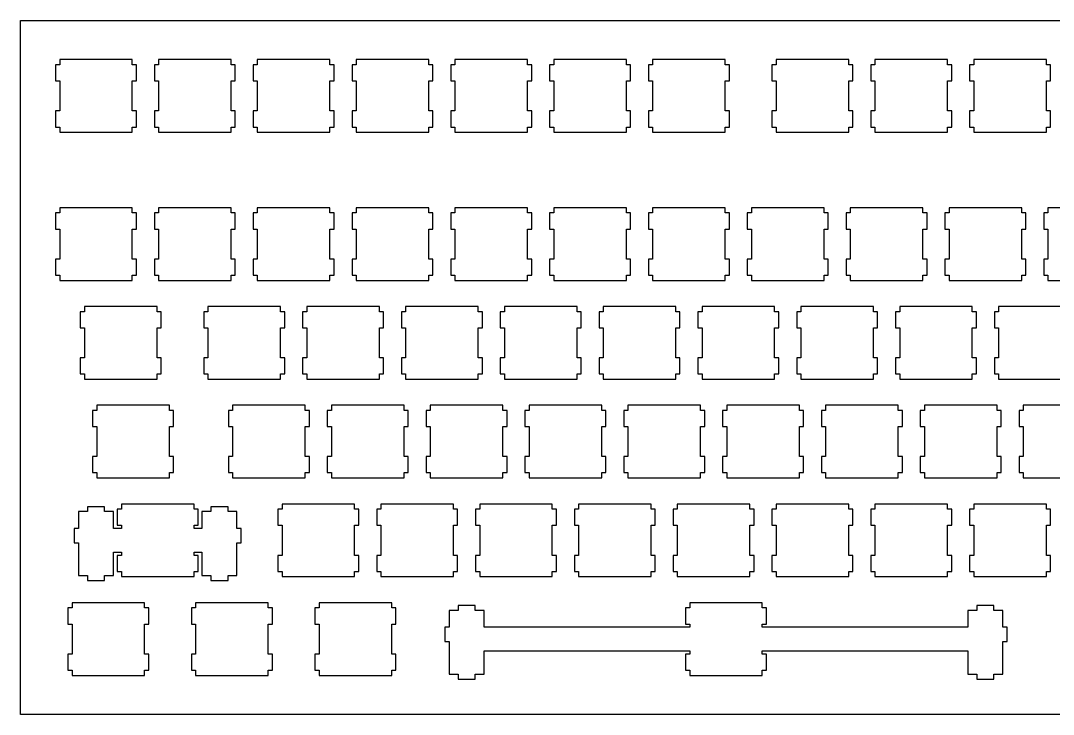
# Model space of a CAD drawing. Extents: x 0 to 367, y 0 to 134.
# Drawn here: x 0.1 to 199.2, y 0.1 to 134 of the extents above; entities that cross this region are included whole.
import ezdxf

# ---------------------------------------------------------------- set-up
doc = ezdxf.new("R2010")
doc.units = 0
doc.header["$MEASUREMENT"] = 0

msp = doc.modelspace()

# ---------------------------------------------------------------- linework, layer by layer
at = {"color": 0}
for p, q in [((0.09508, 133.96), (367.284, 133.96)), ((0.09508, 0.13505), (0.09508, 133.96)), ((7.61919, 125.437), (6.81852, 125.437)), ((6.81852, 125.437), (6.81852, 122.337)), ((7.61919, 126.436), (7.61919, 125.437)), ((21.6201, 126.436), (7.61919, 126.436)), ((21.6201, 125.437), (21.6201, 126.436)), ((22.4193, 125.437), (21.6201, 125.437)), ((22.4193, 122.337), (22.4193, 125.437)), ((26.6692, 125.437), (25.8699, 125.437)), ((25.8699, 125.437), (25.8699, 122.337)), ((26.6692, 126.436), (26.6692, 125.437)), ((40.67, 126.436), (26.6692, 126.436)), ((40.67, 125.437), (40.67, 126.436)), ((41.4694, 125.437), (40.67, 125.437)), ((41.4694, 122.337), (41.4694, 125.437)), ((45.7193, 125.437), (44.9199, 125.437)), ((44.9199, 125.437), (44.9199, 122.337)), ((45.7193, 126.436), (45.7193, 125.437)), ((59.72, 126.436), (45.7193, 126.436)), ((59.72, 125.437), (59.72, 126.436)), ((60.5194, 125.437), (59.72, 125.437)), ((60.5194, 122.337), (60.5194, 125.437)), ((64.7693, 125.437), (63.9699, 125.437)), ((63.9699, 125.437), (63.9699, 122.337)), ((64.7693, 126.436), (64.7693, 125.437)), ((78.77, 126.436), (64.7693, 126.436)), ((78.77, 125.437), (78.77, 126.436)), ((79.5694, 125.437), (78.77, 125.437)), ((79.5694, 122.337), (79.5694, 125.437)), ((83.8193, 125.437), (83.0199, 125.437)), ((83.0199, 125.437), (83.0199, 122.337)), ((83.8193, 126.436), (83.8193, 125.437)), ((97.82, 126.436), (83.8193, 126.436)), ((97.82, 125.437), (97.82, 126.436)), ((98.618, 125.437), (97.82, 125.437)), ((98.618, 122.337), (98.618, 125.437)), ((102.869, 125.437), (102.07, 125.437)), ((102.07, 125.437), (102.07, 122.337)), ((102.869, 126.436), (102.869, 125.437)), ((116.869, 126.436), (102.869, 126.436)), ((116.869, 125.437), (116.869, 126.436)), ((117.668, 125.437), (116.869, 125.437)), ((117.668, 122.337), (117.668, 125.437)), ((121.919, 125.437), (121.118, 125.437)), ((121.118, 125.437), (121.118, 122.337)), ((121.919, 126.436), (121.919, 125.437)), ((135.92, 126.436), (121.919, 126.436)), ((135.92, 125.437), (135.92, 126.436)), ((136.719, 125.437), (135.92, 125.437)), ((136.719, 122.337), (136.719, 125.437)), ((145.732, 125.437), (144.931, 125.437)), ((144.931, 125.437), (144.931, 122.337)), ((145.732, 126.436), (145.732, 125.437)), ((159.731, 126.436), (145.732, 126.436)), ((159.731, 125.437), (159.731, 126.436)), ((160.532, 125.437), (159.731, 125.437)), ((160.532, 122.337), (160.532, 125.437)), ((164.782, 125.437), (163.981, 125.437)), ((163.981, 125.437), (163.981, 122.337)), ((164.782, 126.436), (164.782, 125.437)), ((178.781, 126.436), (164.782, 126.436)), ((178.781, 125.437), (178.781, 126.436)), ((179.582, 125.437), (178.781, 125.437)), ((179.582, 122.337), (179.582, 125.437)), ((183.832, 125.437), (183.031, 125.437)), ((183.031, 125.437), (183.031, 122.337)), ((183.832, 126.436), (183.832, 125.437)), ((197.831, 126.436), (183.832, 126.436)), ((197.831, 125.437), (197.831, 126.436)), ((198.632, 125.437), (197.831, 125.437)), ((198.632, 122.337), (198.632, 125.437)), ((6.81852, 122.337), (7.61919, 122.337)), ((7.61919, 122.337), (7.61919, 116.537)), ((21.6201, 116.537), (21.6201, 122.337)), ((21.6201, 122.337), (22.4193, 122.337)), ((25.8699, 122.337), (26.6692, 122.337)), ((26.6692, 122.337), (26.6692, 116.537)), ((40.67, 116.537), (40.67, 122.337)), ((40.67, 122.337), (41.4694, 122.337)), ((44.9199, 122.337), (45.7193, 122.337)), ((45.7193, 122.337), (45.7193, 116.537)), ((59.72, 116.537), (59.72, 122.337)), ((59.72, 122.337), (60.5194, 122.337)), ((63.9699, 122.337), (64.7693, 122.337)), ((64.7693, 122.337), (64.7693, 116.537)), ((78.77, 116.537), (78.77, 122.337)), ((78.77, 122.337), (79.5694, 122.337)), ((83.0199, 122.337), (83.8193, 122.337)), ((83.8193, 122.337), (83.8193, 116.537)), ((97.82, 116.537), (97.82, 122.337)), ((97.82, 122.337), (98.618, 122.337)), ((102.07, 122.337), (102.869, 122.337)), ((102.869, 122.337), (102.869, 116.537)), ((116.869, 116.537), (116.869, 122.337)), ((116.869, 122.337), (117.668, 122.337)), ((121.118, 122.337), (121.919, 122.337)), ((121.919, 122.337), (121.919, 116.537)), ((135.92, 116.537), (135.92, 122.337)), ((135.92, 122.337), (136.719, 122.337)), ((144.931, 122.337), (145.732, 122.337)), ((145.732, 122.337), (145.732, 116.537)), ((159.731, 116.537), (159.731, 122.337)), ((159.731, 122.337), (160.532, 122.337)), ((163.981, 122.337), (164.782, 122.337)), ((164.782, 122.337), (164.782, 116.537)), ((178.781, 116.537), (178.781, 122.337)), ((178.781, 122.337), (179.582, 122.337)), ((183.031, 122.337), (183.832, 122.337)), ((183.832, 122.337), (183.832, 116.537)), ((197.831, 116.537), (197.831, 122.337)), ((197.831, 122.337), (198.632, 122.337)), ((7.61919, 116.537), (6.81852, 116.537)), ((6.81852, 116.537), (6.81852, 113.436)), ((22.4193, 116.537), (21.6201, 116.537)), ((22.4193, 113.436), (22.4193, 116.537)), ((26.6692, 116.537), (25.8699, 116.537)), ((25.8699, 116.537), (25.8699, 113.436)), ((41.4694, 116.537), (40.67, 116.537)), ((41.4694, 113.436), (41.4694, 116.537)), ((45.7193, 116.537), (44.9199, 116.537)), ((44.9199, 116.537), (44.9199, 113.436)), ((60.5194, 116.537), (59.72, 116.537)), ((60.5194, 113.436), (60.5194, 116.537)), ((64.7693, 116.537), (63.9699, 116.537)), ((63.9699, 116.537), (63.9699, 113.436)), ((79.5694, 116.537), (78.77, 116.537)), ((79.5694, 113.436), (79.5694, 116.537)), ((83.8193, 116.537), (83.0199, 116.537)), ((83.0199, 116.537), (83.0199, 113.436)), ((98.618, 116.537), (97.82, 116.537)), ((98.618, 113.436), (98.618, 116.537)), ((102.869, 116.537), (102.07, 116.537)), ((102.07, 116.537), (102.07, 113.436)), ((117.668, 116.537), (116.869, 116.537)), ((117.668, 113.436), (117.668, 116.537)), ((121.919, 116.537), (121.118, 116.537)), ((121.118, 116.537), (121.118, 113.436)), ((136.719, 116.537), (135.92, 116.537)), ((136.719, 113.436), (136.719, 116.537)), ((145.732, 116.537), (144.931, 116.537)), ((144.931, 116.537), (144.931, 113.436)), ((160.532, 116.537), (159.731, 116.537)), ((160.532, 113.436), (160.532, 116.537)), ((164.782, 116.537), (163.981, 116.537)), ((163.981, 116.537), (163.981, 113.436)), ((179.582, 116.537), (178.781, 116.537)), ((179.582, 113.436), (179.582, 116.537)), ((183.832, 116.537), (183.031, 116.537)), ((183.031, 116.537), (183.031, 113.436)), ((198.632, 116.537), (197.831, 116.537)), ((198.632, 113.436), (198.632, 116.537)), ((6.81852, 113.436), (7.61919, 113.436)), ((7.61919, 113.436), (7.61919, 112.436)), ((7.61919, 112.436), (21.6201, 112.436)), ((21.6201, 112.436), (21.6201, 113.436)), ((21.6201, 113.436), (22.4193, 113.436)), ((25.8699, 113.436), (26.6692, 113.436)), ((26.6692, 113.436), (26.6692, 112.436)), ((26.6692, 112.436), (40.67, 112.436)), ((40.67, 112.436), (40.67, 113.436)), ((40.67, 113.436), (41.4694, 113.436)), ((44.9199, 113.436), (45.7193, 113.436)), ((45.7193, 113.436), (45.7193, 112.436)), ((45.7193, 112.436), (59.72, 112.436)), ((59.72, 112.436), (59.72, 113.436)), ((59.72, 113.436), (60.5194, 113.436)), ((63.9699, 113.436), (64.7693, 113.436)), ((64.7693, 113.436), (64.7693, 112.436)), ((64.7693, 112.436), (78.77, 112.436)), ((78.77, 112.436), (78.77, 113.436)), ((78.77, 113.436), (79.5694, 113.436)), ((83.0199, 113.436), (83.8193, 113.436)), ((83.8193, 113.436), (83.8193, 112.436)), ((83.8193, 112.436), (97.82, 112.436)), ((97.82, 112.436), (97.82, 113.436)), ((97.82, 113.436), (98.618, 113.436)), ((102.07, 113.436), (102.869, 113.436)), ((102.869, 113.436), (102.869, 112.436)), ((102.869, 112.436), (116.869, 112.436)), ((116.869, 112.436), (116.869, 113.436)), ((116.869, 113.436), (117.668, 113.436)), ((121.118, 113.436), (121.919, 113.436)), ((121.919, 113.436), (121.919, 112.436)), ((121.919, 112.436), (135.92, 112.436)), ((135.92, 112.436), (135.92, 113.436)), ((135.92, 113.436), (136.719, 113.436)), ((144.931, 113.436), (145.732, 113.436)), ((145.732, 113.436), (145.732, 112.436)), ((145.732, 112.436), (159.731, 112.436)), ((159.731, 112.436), (159.731, 113.436)), ((159.731, 113.436), (160.532, 113.436)), ((163.981, 113.436), (164.782, 113.436)), ((164.782, 113.436), (164.782, 112.436)), ((164.782, 112.436), (178.781, 112.436)), ((178.781, 112.436), (178.781, 113.436)), ((178.781, 113.436), (179.582, 113.436)), ((183.031, 113.436), (183.832, 113.436)), ((183.832, 113.436), (183.832, 112.436)), ((183.832, 112.436), (197.831, 112.436)), ((197.831, 112.436), (197.831, 113.436)), ((197.831, 113.436), (198.632, 113.436)), ((7.61919, 97.8613), (7.61919, 96.8622)), ((21.6201, 97.8613), (7.61919, 97.8613)), ((21.6201, 96.8622), (21.6201, 97.8613)), ((26.6692, 97.8613), (26.6692, 96.8622)), ((40.67, 97.8613), (26.6692, 97.8613)), ((40.67, 96.8622), (40.67, 97.8613)), ((45.7193, 97.8613), (45.7193, 96.8622)), ((59.72, 97.8613), (45.7193, 97.8613)), ((59.72, 96.8622), (59.72, 97.8613)), ((64.7693, 97.8613), (64.7693, 96.8622)), ((78.77, 97.8613), (64.7693, 97.8613)), ((78.77, 96.8622), (78.77, 97.8613)), ((83.8193, 97.8613), (83.8193, 96.8622)), ((97.82, 97.8613), (83.8193, 97.8613)), ((97.82, 96.8622), (97.82, 97.8613)), ((102.869, 97.8613), (102.869, 96.8622)), ((116.869, 97.8613), (102.869, 97.8613)), ((116.869, 96.8622), (116.869, 97.8613)), ((121.919, 97.8613), (121.919, 96.8622)), ((135.92, 97.8613), (121.919, 97.8613)), ((135.92, 96.8622), (135.92, 97.8613)), ((140.969, 97.8613), (140.969, 96.8622)), ((154.97, 97.8613), (140.969, 97.8613)), ((154.97, 96.8622), (154.97, 97.8613)), ((160.019, 97.8613), (160.019, 96.8622)), ((174.02, 97.8613), (160.019, 97.8613)), ((174.02, 96.8622), (174.02, 97.8613)), ((179.069, 97.8613), (179.069, 96.8622)), ((193.07, 97.8613), (179.069, 97.8613)), ((193.07, 96.8622), (193.07, 97.8613)), ((198.119, 97.8613), (198.119, 96.8622)), ((212.12, 97.8613), (198.119, 97.8613)), ((7.61919, 96.8622), (6.81852, 96.8622)), ((6.81852, 96.8622), (6.81852, 93.7616)), ((22.4193, 96.8622), (21.6201, 96.8622)), ((22.4193, 93.7616), (22.4193, 96.8622)), ((26.6692, 96.8622), (25.8699, 96.8622)), ((25.8699, 96.8622), (25.8699, 93.7616)), ((41.4694, 96.8622), (40.67, 96.8622)), ((41.4694, 93.7616), (41.4694, 96.8622)), ((45.7193, 96.8622), (44.9199, 96.8622)), ((44.9199, 96.8622), (44.9199, 93.7616)), ((60.5194, 96.8622), (59.72, 96.8622)), ((60.5194, 93.7616), (60.5194, 96.8622)), ((64.7693, 96.8622), (63.9699, 96.8622)), ((63.9699, 96.8622), (63.9699, 93.7616)), ((79.5694, 96.8622), (78.77, 96.8622)), ((79.5694, 93.7616), (79.5694, 96.8622)), ((83.8193, 96.8622), (83.0199, 96.8622)), ((83.0199, 96.8622), (83.0199, 93.7616)), ((98.618, 96.8622), (97.82, 96.8622)), ((98.618, 93.7616), (98.618, 96.8622)), ((102.869, 96.8622), (102.07, 96.8622)), ((102.07, 96.8622), (102.07, 93.7616)), ((117.668, 96.8622), (116.869, 96.8622)), ((117.668, 93.7616), (117.668, 96.8622)), ((121.919, 96.8622), (121.118, 96.8622)), ((121.118, 96.8622), (121.118, 93.7616)), ((136.719, 96.8622), (135.92, 96.8622)), ((136.719, 93.7616), (136.719, 96.8622)), ((140.969, 96.8622), (140.17, 96.8622)), ((140.17, 96.8622), (140.17, 93.7616)), ((155.769, 96.8622), (154.97, 96.8622)), ((155.769, 93.7616), (155.769, 96.8622)), ((160.019, 96.8622), (159.22, 96.8622)), ((159.22, 96.8622), (159.22, 93.7616)), ((174.819, 96.8622), (174.02, 96.8622)), ((174.819, 93.7616), (174.819, 96.8622)), ((179.069, 96.8622), (178.27, 96.8622)), ((178.27, 96.8622), (178.27, 93.7616)), ((193.869, 96.8622), (193.07, 96.8622)), ((193.869, 93.7616), (193.869, 96.8622)), ((198.119, 96.8622), (197.32, 96.8622)), ((197.32, 96.8622), (197.32, 93.7616)), ((6.81852, 93.7616), (7.61919, 93.7616)), ((7.61919, 93.7616), (7.61919, 87.9616)), ((21.6201, 87.9616), (21.6201, 93.7616)), ((21.6201, 93.7616), (22.4193, 93.7616)), ((25.8699, 93.7616), (26.6692, 93.7616)), ((26.6692, 93.7616), (26.6692, 87.9616)), ((40.67, 87.9616), (40.67, 93.7616)), ((40.67, 93.7616), (41.4694, 93.7616)), ((44.9199, 93.7616), (45.7193, 93.7616)), ((45.7193, 93.7616), (45.7193, 87.9616)), ((59.72, 87.9616), (59.72, 93.7616)), ((59.72, 93.7616), (60.5194, 93.7616)), ((63.9699, 93.7616), (64.7693, 93.7616)), ((64.7693, 93.7616), (64.7693, 87.9616)), ((78.77, 87.9616), (78.77, 93.7616)), ((78.77, 93.7616), (79.5694, 93.7616)), ((83.0199, 93.7616), (83.8193, 93.7616)), ((83.8193, 93.7616), (83.8193, 87.9616)), ((97.82, 87.9616), (97.82, 93.7616)), ((97.82, 93.7616), (98.618, 93.7616)), ((102.07, 93.7616), (102.869, 93.7616)), ((102.869, 93.7616), (102.869, 87.9616)), ((116.869, 87.9616), (116.869, 93.7616)), ((116.869, 93.7616), (117.668, 93.7616)), ((121.118, 93.7616), (121.919, 93.7616)), ((121.919, 93.7616), (121.919, 87.9616)), ((135.92, 87.9616), (135.92, 93.7616)), ((135.92, 93.7616), (136.719, 93.7616)), ((140.17, 93.7616), (140.969, 93.7616)), ((140.969, 93.7616), (140.969, 87.9616)), ((154.97, 87.9616), (154.97, 93.7616)), ((154.97, 93.7616), (155.769, 93.7616)), ((159.22, 93.7616), (160.019, 93.7616)), ((160.019, 93.7616), (160.019, 87.9616)), ((174.02, 87.9616), (174.02, 93.7616)), ((174.02, 93.7616), (174.819, 93.7616)), ((178.27, 93.7616), (179.069, 93.7616)), ((179.069, 93.7616), (179.069, 87.9616)), ((193.07, 87.9616), (193.07, 93.7616)), ((193.07, 93.7616), (193.869, 93.7616)), ((197.32, 93.7616), (198.119, 93.7616)), ((198.119, 93.7616), (198.119, 87.9616)), ((7.61919, 87.9616), (6.81852, 87.9616)), ((6.81852, 87.9616), (6.81852, 84.8625)), ((22.4193, 87.9616), (21.6201, 87.9616)), ((22.4193, 84.8625), (22.4193, 87.9616)), ((26.6692, 87.9616), (25.8699, 87.9616)), ((25.8699, 87.9616), (25.8699, 84.8625)), ((41.4694, 87.9616), (40.67, 87.9616)), ((41.4694, 84.8625), (41.4694, 87.9616)), ((45.7193, 87.9616), (44.9199, 87.9616)), ((44.9199, 87.9616), (44.9199, 84.8625)), ((60.5194, 87.9616), (59.72, 87.9616)), ((60.5194, 84.8625), (60.5194, 87.9616)), ((64.7693, 87.9616), (63.9699, 87.9616)), ((63.9699, 87.9616), (63.9699, 84.8625)), ((79.5694, 87.9616), (78.77, 87.9616)), ((79.5694, 84.8625), (79.5694, 87.9616)), ((83.8193, 87.9616), (83.0199, 87.9616)), ((83.0199, 87.9616), (83.0199, 84.8625)), ((98.618, 87.9616), (97.82, 87.9616)), ((98.618, 84.8625), (98.618, 87.9616)), ((102.869, 87.9616), (102.07, 87.9616)), ((102.07, 87.9616), (102.07, 84.8625)), ((117.668, 87.9616), (116.869, 87.9616)), ((117.668, 84.8625), (117.668, 87.9616)), ((121.919, 87.9616), (121.118, 87.9616)), ((121.118, 87.9616), (121.118, 84.8625)), ((136.719, 87.9616), (135.92, 87.9616)), ((136.719, 84.8625), (136.719, 87.9616)), ((140.969, 87.9616), (140.17, 87.9616)), ((140.17, 87.9616), (140.17, 84.8625)), ((155.769, 87.9616), (154.97, 87.9616)), ((155.769, 84.8625), (155.769, 87.9616)), ((160.019, 87.9616), (159.22, 87.9616)), ((159.22, 87.9616), (159.22, 84.8625)), ((174.819, 87.9616), (174.02, 87.9616)), ((174.819, 84.8625), (174.819, 87.9616)), ((179.069, 87.9616), (178.27, 87.9616)), ((178.27, 87.9616), (178.27, 84.8625)), ((193.869, 87.9616), (193.07, 87.9616)), ((193.869, 84.8625), (193.869, 87.9616)), ((198.119, 87.9616), (197.32, 87.9616)), ((197.32, 87.9616), (197.32, 84.8625)), ((6.81852, 84.8625), (7.61919, 84.8625)), ((7.61919, 84.8625), (7.61919, 83.862)), ((7.61919, 83.862), (21.6201, 83.862)), ((21.6201, 83.862), (21.6201, 84.8625)), ((21.6201, 84.8625), (22.4193, 84.8625)), ((25.8699, 84.8625), (26.6692, 84.8625)), ((26.6692, 84.8625), (26.6692, 83.862)), ((26.6692, 83.862), (40.67, 83.862)), ((40.67, 83.862), (40.67, 84.8625)), ((40.67, 84.8625), (41.4694, 84.8625)), ((44.9199, 84.8625), (45.7193, 84.8625)), ((45.7193, 84.8625), (45.7193, 83.862)), ((45.7193, 83.862), (59.72, 83.862)), ((59.72, 83.862), (59.72, 84.8625)), ((59.72, 84.8625), (60.5194, 84.8625)), ((63.9699, 84.8625), (64.7693, 84.8625)), ((64.7693, 84.8625), (64.7693, 83.862)), ((64.7693, 83.862), (78.77, 83.862)), ((78.77, 83.862), (78.77, 84.8625)), ((78.77, 84.8625), (79.5694, 84.8625)), ((83.0199, 84.8625), (83.8193, 84.8625)), ((83.8193, 84.8625), (83.8193, 83.862)), ((83.8193, 83.862), (97.82, 83.862)), ((97.82, 83.862), (97.82, 84.8625)), ((97.82, 84.8625), (98.618, 84.8625)), ((102.07, 84.8625), (102.869, 84.8625)), ((102.869, 84.8625), (102.869, 83.862)), ((102.869, 83.862), (116.869, 83.862)), ((116.869, 83.862), (116.869, 84.8625)), ((116.869, 84.8625), (117.668, 84.8625)), ((121.118, 84.8625), (121.919, 84.8625)), ((121.919, 84.8625), (121.919, 83.862)), ((121.919, 83.862), (135.92, 83.862)), ((135.92, 83.862), (135.92, 84.8625)), ((135.92, 84.8625), (136.719, 84.8625)), ((140.17, 84.8625), (140.969, 84.8625)), ((140.969, 84.8625), (140.969, 83.862)), ((140.969, 83.862), (154.97, 83.862)), ((154.97, 83.862), (154.97, 84.8625)), ((154.97, 84.8625), (155.769, 84.8625)), ((159.22, 84.8625), (160.019, 84.8625)), ((160.019, 84.8625), (160.019, 83.862)), ((160.019, 83.862), (174.02, 83.862)), ((174.02, 83.862), (174.02, 84.8625)), ((174.02, 84.8625), (174.819, 84.8625)), ((178.27, 84.8625), (179.069, 84.8625)), ((179.069, 84.8625), (179.069, 83.862)), ((179.069, 83.862), (193.07, 83.862)), ((193.07, 83.862), (193.07, 84.8625)), ((193.07, 84.8625), (193.869, 84.8625)), ((197.32, 84.8625), (198.119, 84.8625)), ((198.119, 84.8625), (198.119, 83.862)), ((198.119, 83.862), (212.12, 83.862)), ((12.3817, 77.8122), (11.581, 77.8122)), ((11.581, 77.8122), (11.581, 74.713)), ((12.3817, 78.8113), (12.3817, 77.8122)), ((26.3812, 78.8113), (12.3817, 78.8113)), ((26.3812, 77.8122), (26.3812, 78.8113)), ((27.1818, 77.8122), (26.3812, 77.8122)), ((27.1818, 74.713), (27.1818, 77.8122)), ((36.1943, 77.8122), (35.3949, 77.8122)), ((35.3949, 77.8122), (35.3949, 74.713)), ((36.1943, 78.8113), (36.1943, 77.8122)), ((50.195, 78.8113), (36.1943, 78.8113)), ((50.195, 77.8122), (50.195, 78.8113)), ((50.9944, 77.8122), (50.195, 77.8122)), ((50.9944, 74.713), (50.9944, 77.8122)), ((55.2443, 77.8122), (54.4449, 77.8122)), ((54.4449, 77.8122), (54.4449, 74.713)), ((55.2443, 78.8113), (55.2443, 77.8122)), ((69.245, 78.8113), (55.2443, 78.8113)), ((69.245, 77.8122), (69.245, 78.8113)), ((70.0444, 77.8122), (69.245, 77.8122)), ((70.0444, 74.713), (70.0444, 77.8122)), ((74.2943, 77.8122), (73.4949, 77.8122)), ((73.4949, 77.8122), (73.4949, 74.713)), ((74.2943, 78.8113), (74.2943, 77.8122)), ((88.295, 78.8113), (74.2943, 78.8113)), ((88.295, 77.8122), (88.295, 78.8113)), ((89.0944, 77.8122), (88.295, 77.8122)), ((89.0944, 74.713), (89.0944, 77.8122)), ((93.3443, 77.8122), (92.5449, 77.8122)), ((92.5449, 77.8122), (92.5449, 74.713)), ((93.3443, 78.8113), (93.3443, 77.8122)), ((107.345, 78.8113), (93.3443, 78.8113)), ((107.345, 77.8122), (107.345, 78.8113)), ((108.144, 77.8122), (107.345, 77.8122)), ((108.144, 74.713), (108.144, 77.8122)), ((112.394, 77.8122), (111.595, 77.8122)), ((111.595, 77.8122), (111.595, 74.713)), ((112.394, 78.8113), (112.394, 77.8122)), ((126.395, 78.8113), (112.394, 78.8113)), ((126.395, 77.8122), (126.395, 78.8113)), ((127.194, 77.8122), (126.395, 77.8122)), ((127.194, 74.713), (127.194, 77.8122)), ((131.444, 77.8122), (130.643, 77.8122)), ((130.643, 77.8122), (130.643, 74.713)), ((131.444, 78.8113), (131.444, 77.8122)), ((145.445, 78.8113), (131.444, 78.8113)), ((145.445, 77.8122), (145.445, 78.8113)), ((146.244, 77.8122), (145.445, 77.8122)), ((146.244, 74.713), (146.244, 77.8122)), ((150.494, 77.8122), (149.695, 77.8122)), ((149.695, 77.8122), (149.695, 74.713)), ((150.494, 78.8113), (150.494, 77.8122)), ((164.495, 78.8113), (150.494, 78.8113)), ((164.495, 77.8122), (164.495, 78.8113)), ((165.294, 77.8122), (164.495, 77.8122)), ((165.294, 74.713), (165.294, 77.8122)), ((169.544, 77.8122), (168.745, 77.8122)), ((168.745, 77.8122), (168.745, 74.713)), ((169.544, 78.8113), (169.544, 77.8122)), ((183.545, 78.8113), (169.544, 78.8113)), ((183.545, 77.8122), (183.545, 78.8113)), ((184.344, 77.8122), (183.545, 77.8122)), ((184.344, 74.713), (184.344, 77.8122)), ((188.594, 77.8122), (187.795, 77.8122)), ((187.795, 77.8122), (187.795, 74.713)), ((188.594, 78.8113), (188.594, 77.8122)), ((202.595, 78.8113), (188.594, 78.8113)), ((11.581, 74.713), (12.3817, 74.713)), ((12.3817, 74.713), (12.3817, 68.9116)), ((26.3812, 68.9116), (26.3812, 74.713)), ((26.3812, 74.713), (27.1818, 74.713)), ((35.3949, 74.713), (36.1943, 74.713)), ((36.1943, 74.713), (36.1943, 68.9116)), ((50.195, 68.9116), (50.195, 74.713)), ((50.195, 74.713), (50.9944, 74.713)), ((54.4449, 74.713), (55.2443, 74.713)), ((55.2443, 74.713), (55.2443, 68.9116)), ((69.245, 68.9116), (69.245, 74.713)), ((69.245, 74.713), (70.0444, 74.713)), ((73.4949, 74.713), (74.2943, 74.713)), ((74.2943, 74.713), (74.2943, 68.9116)), ((88.295, 68.9116), (88.295, 74.713)), ((88.295, 74.713), (89.0944, 74.713)), ((92.5449, 74.713), (93.3443, 74.713)), ((93.3443, 74.713), (93.3443, 68.9116)), ((107.345, 68.9116), (107.345, 74.713)), ((107.345, 74.713), (108.144, 74.713)), ((111.595, 74.713), (112.394, 74.713)), ((112.394, 74.713), (112.394, 68.9116)), ((126.395, 68.9116), (126.395, 74.713)), ((126.395, 74.713), (127.194, 74.713)), ((130.643, 74.713), (131.444, 74.713)), ((131.444, 74.713), (131.444, 68.9116)), ((145.445, 68.9116), (145.445, 74.713)), ((145.445, 74.713), (146.244, 74.713)), ((149.695, 74.713), (150.494, 74.713)), ((150.494, 74.713), (150.494, 68.9116)), ((164.495, 68.9116), (164.495, 74.713)), ((164.495, 74.713), (165.294, 74.713)), ((168.745, 74.713), (169.544, 74.713)), ((169.544, 74.713), (169.544, 68.9116)), ((183.545, 68.9116), (183.545, 74.713)), ((183.545, 74.713), (184.344, 74.713)), ((187.795, 74.713), (188.594, 74.713)), ((188.594, 74.713), (188.594, 68.9116)), ((12.3817, 68.9116), (11.581, 68.9116)), ((11.581, 68.9116), (11.581, 65.8125)), ((27.1818, 68.9116), (26.3812, 68.9116)), ((27.1818, 65.8125), (27.1818, 68.9116)), ((36.1943, 68.9116), (35.3949, 68.9116)), ((35.3949, 68.9116), (35.3949, 65.8125)), ((50.9944, 68.9116), (50.195, 68.9116)), ((50.9944, 65.8125), (50.9944, 68.9116)), ((55.2443, 68.9116), (54.4449, 68.9116)), ((54.4449, 68.9116), (54.4449, 65.8125)), ((70.0444, 68.9116), (69.245, 68.9116)), ((70.0444, 65.8125), (70.0444, 68.9116)), ((74.2943, 68.9116), (73.4949, 68.9116)), ((73.4949, 68.9116), (73.4949, 65.8125)), ((89.0944, 68.9116), (88.295, 68.9116)), ((89.0944, 65.8125), (89.0944, 68.9116)), ((93.3443, 68.9116), (92.5449, 68.9116)), ((92.5449, 68.9116), (92.5449, 65.8125)), ((108.144, 68.9116), (107.345, 68.9116)), ((108.144, 65.8125), (108.144, 68.9116)), ((112.394, 68.9116), (111.595, 68.9116)), ((111.595, 68.9116), (111.595, 65.8125)), ((127.194, 68.9116), (126.395, 68.9116)), ((127.194, 65.8125), (127.194, 68.9116)), ((131.444, 68.9116), (130.643, 68.9116)), ((130.643, 68.9116), (130.643, 65.8125)), ((146.244, 68.9116), (145.445, 68.9116)), ((146.244, 65.8125), (146.244, 68.9116)), ((150.494, 68.9116), (149.695, 68.9116)), ((149.695, 68.9116), (149.695, 65.8125)), ((165.294, 68.9116), (164.495, 68.9116)), ((165.294, 65.8125), (165.294, 68.9116)), ((169.544, 68.9116), (168.745, 68.9116)), ((168.745, 68.9116), (168.745, 65.8125)), ((184.344, 68.9116), (183.545, 68.9116)), ((184.344, 65.8125), (184.344, 68.9116)), ((188.594, 68.9116), (187.795, 68.9116)), ((187.795, 68.9116), (187.795, 65.8125)), ((11.581, 65.8125), (12.3817, 65.8125)), ((12.3817, 65.8125), (12.3817, 64.812)), ((26.3812, 64.812), (26.3812, 65.8125)), ((26.3812, 65.8125), (27.1818, 65.8125)), ((35.3949, 65.8125), (36.1943, 65.8125)), ((36.1943, 65.8125), (36.1943, 64.812)), ((50.195, 64.812), (50.195, 65.8125)), ((50.195, 65.8125), (50.9944, 65.8125)), ((54.4449, 65.8125), (55.2443, 65.8125)), ((55.2443, 65.8125), (55.2443, 64.812)), ((69.245, 64.812), (69.245, 65.8125)), ((69.245, 65.8125), (70.0444, 65.8125)), ((73.4949, 65.8125), (74.2943, 65.8125)), ((74.2943, 65.8125), (74.2943, 64.812)), ((88.295, 64.812), (88.295, 65.8125)), ((88.295, 65.8125), (89.0944, 65.8125)), ((92.5449, 65.8125), (93.3443, 65.8125)), ((93.3443, 65.8125), (93.3443, 64.812)), ((107.345, 64.812), (107.345, 65.8125)), ((107.345, 65.8125), (108.144, 65.8125)), ((111.595, 65.8125), (112.394, 65.8125)), ((112.394, 65.8125), (112.394, 64.812)), ((126.395, 64.812), (126.395, 65.8125)), ((126.395, 65.8125), (127.194, 65.8125)), ((130.643, 65.8125), (131.444, 65.8125)), ((131.444, 65.8125), (131.444, 64.812)), ((145.445, 64.812), (145.445, 65.8125)), ((145.445, 65.8125), (146.244, 65.8125)), ((149.695, 65.8125), (150.494, 65.8125)), ((150.494, 65.8125), (150.494, 64.812)), ((164.495, 64.812), (164.495, 65.8125)), ((164.495, 65.8125), (165.294, 65.8125)), ((168.745, 65.8125), (169.544, 65.8125)), ((169.544, 65.8125), (169.544, 64.812)), ((183.545, 64.812), (183.545, 65.8125)), ((183.545, 65.8125), (184.344, 65.8125)), ((187.795, 65.8125), (188.594, 65.8125)), ((188.594, 65.8125), (188.594, 64.812)), ((12.3817, 64.812), (26.3812, 64.812)), ((36.1943, 64.812), (50.195, 64.812)), ((55.2443, 64.812), (69.245, 64.812)), ((74.2943, 64.812), (88.295, 64.812)), ((93.3443, 64.812), (107.345, 64.812)), ((112.394, 64.812), (126.395, 64.812)), ((131.444, 64.812), (145.445, 64.812)), ((150.494, 64.812), (164.495, 64.812)), ((169.544, 64.812), (183.545, 64.812)), ((188.594, 64.812), (202.595, 64.812)), ((14.7629, 59.7613), (14.7629, 58.7608)), ((28.7624, 59.7613), (14.7629, 59.7613)), ((28.7624, 58.7608), (28.7624, 59.7613)), ((40.9568, 59.7613), (40.9568, 58.7608)), ((54.9561, 59.7613), (40.9568, 59.7613)), ((54.9561, 58.7608), (54.9561, 59.7613)), ((60.0068, 59.7613), (60.0068, 58.7608)), ((74.0061, 59.7613), (60.0068, 59.7613)), ((74.0061, 58.7608), (74.0061, 59.7613)), ((79.0568, 59.7613), (79.0568, 58.7608)), ((93.0561, 59.7613), (79.0568, 59.7613)), ((93.0561, 58.7608), (93.0561, 59.7613)), ((98.1068, 59.7613), (98.1068, 58.7608)), ((112.106, 59.7613), (98.1068, 59.7613)), ((112.106, 58.7608), (112.106, 59.7613)), ((117.157, 59.7613), (117.157, 58.7608)), ((131.156, 59.7613), (117.157, 59.7613)), ((131.156, 58.7608), (131.156, 59.7613)), ((136.207, 59.7613), (136.207, 58.7608)), ((150.206, 59.7613), (136.207, 59.7613)), ((150.206, 58.7608), (150.206, 59.7613)), ((155.257, 59.7613), (155.257, 58.7608)), ((169.256, 59.7613), (155.257, 59.7613)), ((169.256, 58.7608), (169.256, 59.7613)), ((174.307, 59.7613), (174.307, 58.7608)), ((188.306, 59.7613), (174.307, 59.7613)), ((188.306, 58.7608), (188.306, 59.7613)), ((193.357, 59.7613), (193.357, 58.7608)), ((207.356, 59.7613), (193.357, 59.7613)), ((14.7629, 58.7608), (13.9623, 58.7608)), ((13.9623, 58.7608), (13.9623, 55.6616)), ((29.5631, 58.7608), (28.7624, 58.7608)), ((29.5631, 55.6616), (29.5631, 58.7608)), ((40.9568, 58.7608), (40.156, 58.7608)), ((40.156, 58.7608), (40.156, 55.6616)), ((55.7569, 58.7608), (54.9561, 58.7608)), ((55.7569, 55.6616), (55.7569, 58.7608)), ((60.0068, 58.7608), (59.206, 58.7608)), ((59.206, 58.7608), (59.206, 55.6616)), ((74.8069, 58.7608), (74.0061, 58.7608)), ((74.8069, 55.6616), (74.8069, 58.7608)), ((79.0568, 58.7608), (78.256, 58.7608)), ((78.256, 58.7608), (78.256, 55.6616)), ((93.8569, 58.7608), (93.0561, 58.7608)), ((93.8569, 55.6616), (93.8569, 58.7608)), ((98.1068, 58.7608), (97.306, 58.7608)), ((97.306, 58.7608), (97.306, 55.6616)), ((112.907, 58.7608), (112.106, 58.7608)), ((112.907, 55.6616), (112.907, 58.7608)), ((117.157, 58.7608), (116.356, 58.7608)), ((116.356, 58.7608), (116.356, 55.6616)), ((131.957, 58.7608), (131.156, 58.7608)), ((131.957, 55.6616), (131.957, 58.7608)), ((136.207, 58.7608), (135.406, 58.7608)), ((135.406, 58.7608), (135.406, 55.6616)), ((151.007, 58.7608), (150.206, 58.7608)), ((151.007, 55.6616), (151.007, 58.7608)), ((155.257, 58.7608), (154.456, 58.7608)), ((154.456, 58.7608), (154.456, 55.6616)), ((170.057, 58.7608), (169.256, 58.7608)), ((170.057, 55.6616), (170.057, 58.7608)), ((174.307, 58.7608), (173.506, 58.7608)), ((173.506, 58.7608), (173.506, 55.6616)), ((189.107, 58.7608), (188.306, 58.7608)), ((189.107, 55.6616), (189.107, 58.7608)), ((193.357, 58.7608), (192.556, 58.7608)), ((192.556, 58.7608), (192.556, 55.6616)), ((13.9623, 55.6616), (14.7629, 55.6616)), ((14.7629, 55.6616), (14.7629, 49.8616)), ((28.7624, 49.8616), (28.7624, 55.6616)), ((28.7624, 55.6616), (29.5631, 55.6616)), ((40.156, 55.6616), (40.9568, 55.6616)), ((40.9568, 55.6616), (40.9568, 49.8616)), ((54.9561, 49.8616), (54.9561, 55.6616)), ((54.9561, 55.6616), (55.7569, 55.6616)), ((59.206, 55.6616), (60.0068, 55.6616)), ((60.0068, 55.6616), (60.0068, 49.8616)), ((74.0061, 49.8616), (74.0061, 55.6616)), ((74.0061, 55.6616), (74.8069, 55.6616)), ((78.256, 55.6616), (79.0568, 55.6616)), ((79.0568, 55.6616), (79.0568, 49.8616)), ((93.0561, 49.8616), (93.0561, 55.6616)), ((93.0561, 55.6616), (93.8569, 55.6616)), ((97.306, 55.6616), (98.1068, 55.6616)), ((98.1068, 55.6616), (98.1068, 49.8616)), ((112.106, 49.8616), (112.106, 55.6616)), ((112.106, 55.6616), (112.907, 55.6616)), ((116.356, 55.6616), (117.157, 55.6616)), ((117.157, 55.6616), (117.157, 49.8616)), ((131.156, 49.8616), (131.156, 55.6616)), ((131.156, 55.6616), (131.957, 55.6616)), ((135.406, 55.6616), (136.207, 55.6616)), ((136.207, 55.6616), (136.207, 49.8616)), ((150.206, 49.8616), (150.206, 55.6616)), ((150.206, 55.6616), (151.007, 55.6616)), ((154.456, 55.6616), (155.257, 55.6616)), ((155.257, 55.6616), (155.257, 49.8616)), ((169.256, 49.8616), (169.256, 55.6616)), ((169.256, 55.6616), (170.057, 55.6616)), ((173.506, 55.6616), (174.307, 55.6616)), ((174.307, 55.6616), (174.307, 49.8616)), ((188.306, 49.8616), (188.306, 55.6616)), ((188.306, 55.6616), (189.107, 55.6616)), ((192.556, 55.6616), (193.357, 55.6616)), ((193.357, 55.6616), (193.357, 49.8616)), ((14.7629, 49.8616), (13.9623, 49.8616)), ((13.9623, 49.8616), (13.9623, 46.761)), ((29.5631, 49.8616), (28.7624, 49.8616)), ((29.5631, 46.761), (29.5631, 49.8616)), ((40.9568, 49.8616), (40.156, 49.8616)), ((40.156, 49.8616), (40.156, 46.761)), ((55.7569, 49.8616), (54.9561, 49.8616)), ((55.7569, 46.761), (55.7569, 49.8616)), ((60.0068, 49.8616), (59.206, 49.8616)), ((59.206, 49.8616), (59.206, 46.761)), ((74.8069, 49.8616), (74.0061, 49.8616)), ((74.8069, 46.761), (74.8069, 49.8616)), ((79.0568, 49.8616), (78.256, 49.8616)), ((78.256, 49.8616), (78.256, 46.761)), ((93.8569, 49.8616), (93.0561, 49.8616)), ((93.8569, 46.761), (93.8569, 49.8616)), ((98.1068, 49.8616), (97.306, 49.8616)), ((97.306, 49.8616), (97.306, 46.761)), ((112.907, 49.8616), (112.106, 49.8616)), ((112.907, 46.761), (112.907, 49.8616)), ((117.157, 49.8616), (116.356, 49.8616)), ((116.356, 49.8616), (116.356, 46.761)), ((131.957, 49.8616), (131.156, 49.8616)), ((131.957, 46.761), (131.957, 49.8616)), ((136.207, 49.8616), (135.406, 49.8616)), ((135.406, 49.8616), (135.406, 46.761)), ((151.007, 49.8616), (150.206, 49.8616)), ((151.007, 46.761), (151.007, 49.8616)), ((155.257, 49.8616), (154.456, 49.8616)), ((154.456, 49.8616), (154.456, 46.761)), ((170.057, 49.8616), (169.256, 49.8616)), ((170.057, 46.761), (170.057, 49.8616)), ((174.307, 49.8616), (173.506, 49.8616)), ((173.506, 49.8616), (173.506, 46.761)), ((189.107, 49.8616), (188.306, 49.8616)), ((189.107, 46.761), (189.107, 49.8616)), ((193.357, 49.8616), (192.556, 49.8616)), ((192.556, 49.8616), (192.556, 46.761)), ((13.9623, 46.761), (14.7629, 46.761)), ((14.7629, 46.761), (14.7629, 45.7606)), ((28.7624, 45.7606), (28.7624, 46.761)), ((28.7624, 46.761), (29.5631, 46.761)), ((40.156, 46.761), (40.9568, 46.761)), ((40.9568, 46.761), (40.9568, 45.7606)), ((54.9561, 45.7606), (54.9561, 46.761)), ((54.9561, 46.761), (55.7569, 46.761)), ((59.206, 46.761), (60.0068, 46.761)), ((60.0068, 46.761), (60.0068, 45.7606)), ((74.0061, 45.7606), (74.0061, 46.761)), ((74.0061, 46.761), (74.8069, 46.761)), ((78.256, 46.761), (79.0568, 46.761)), ((79.0568, 46.761), (79.0568, 45.7606)), ((93.0561, 45.7606), (93.0561, 46.761)), ((93.0561, 46.761), (93.8569, 46.761)), ((97.306, 46.761), (98.1068, 46.761)), ((98.1068, 46.761), (98.1068, 45.7606)), ((112.106, 45.7606), (112.106, 46.761)), ((112.106, 46.761), (112.907, 46.761)), ((116.356, 46.761), (117.157, 46.761)), ((117.157, 46.761), (117.157, 45.7606)), ((131.156, 45.7606), (131.156, 46.761)), ((131.156, 46.761), (131.957, 46.761)), ((135.406, 46.761), (136.207, 46.761)), ((136.207, 46.761), (136.207, 45.7606)), ((150.206, 45.7606), (150.206, 46.761)), ((150.206, 46.761), (151.007, 46.761)), ((154.456, 46.761), (155.257, 46.761)), ((155.257, 46.761), (155.257, 45.7606)), ((169.256, 45.7606), (169.256, 46.761)), ((169.256, 46.761), (170.057, 46.761)), ((173.506, 46.761), (174.307, 46.761)), ((174.307, 46.761), (174.307, 45.7606)), ((188.306, 45.7606), (188.306, 46.761)), ((188.306, 46.761), (189.107, 46.761)), ((192.556, 46.761), (193.357, 46.761)), ((193.357, 46.761), (193.357, 45.7606)), ((14.7629, 45.7606), (28.7624, 45.7606)), ((40.9568, 45.7606), (54.9561, 45.7606)), ((60.0068, 45.7606), (74.0061, 45.7606)), ((79.0568, 45.7606), (93.0561, 45.7606)), ((98.1068, 45.7606), (112.106, 45.7606)), ((117.157, 45.7606), (131.156, 45.7606)), ((136.207, 45.7606), (150.206, 45.7606)), ((155.257, 45.7606), (169.256, 45.7606)), ((174.307, 45.7606), (188.306, 45.7606)), ((193.357, 45.7606), (207.356, 45.7606)), ((16.276, 40.1616), (12.9756, 40.1616)), ((12.9756, 40.1616), (12.9756, 39.2409)), ((16.276, 39.2409), (16.276, 40.1616)), ((19.5254, 40.7113), (19.5254, 39.7108)), ((33.5249, 40.7113), (19.5254, 40.7113)), ((33.5249, 39.7108), (33.5249, 40.7113)), ((40.0763, 40.1616), (36.7757, 40.1616)), ((36.7757, 40.1616), (36.7757, 39.2409)), ((40.0763, 39.2409), (40.0763, 40.1616)), ((50.4818, 40.7113), (50.4818, 39.7108)), ((64.4811, 40.7113), (50.4818, 40.7113)), ((64.4811, 39.7108), (64.4811, 40.7113)), ((69.5318, 40.7113), (69.5318, 39.7108)), ((83.5311, 40.7113), (69.5318, 40.7113)), ((83.5311, 39.7108), (83.5311, 40.7113)), ((88.5818, 40.7113), (88.5818, 39.7108)), ((102.581, 40.7113), (88.5818, 40.7113)), ((102.581, 39.7108), (102.581, 40.7113)), ((107.632, 40.7113), (107.632, 39.7108)), ((121.631, 40.7113), (107.632, 40.7113)), ((121.631, 39.7108), (121.631, 40.7113)), ((126.682, 40.7113), (126.682, 39.7108)), ((140.681, 40.7113), (126.682, 40.7113)), ((140.681, 39.7108), (140.681, 40.7113)), ((145.732, 40.7113), (145.732, 39.7108)), ((159.731, 40.7113), (145.732, 40.7113)), ((159.731, 39.7108), (159.731, 40.7113)), ((164.782, 40.7113), (164.782, 39.7108)), ((178.781, 40.7113), (164.782, 40.7113)), ((178.781, 39.7108), (178.781, 40.7113)), ((183.832, 40.7113), (183.832, 39.7108)), ((197.831, 40.7113), (183.832, 40.7113)), ((197.831, 39.7108), (197.831, 40.7113)), ((12.9756, 39.2409), (11.2489, 39.2409)), ((11.2489, 39.2409), (11.2489, 36.0109)), ((17.9999, 39.2409), (16.276, 39.2409)), ((17.9999, 36.0109), (17.9999, 39.2409)), ((19.5254, 39.7108), (18.7262, 39.7108)), ((18.7262, 39.7108), (18.7262, 36.6116)), ((34.3256, 39.7108), (33.5249, 39.7108)), ((34.3256, 36.6116), (34.3256, 39.7108)), ((36.7757, 39.2409), (35.0504, 39.2409)), ((35.0504, 39.2409), (35.0504, 36.0109)), ((41.7999, 39.2409), (40.0763, 39.2409)), ((41.7999, 36.0109), (41.7999, 39.2409)), ((50.4818, 39.7108), (49.681, 39.7108)), ((49.681, 39.7108), (49.681, 36.6116)), ((65.2819, 39.7108), (64.4811, 39.7108)), ((65.2819, 36.6116), (65.2819, 39.7108)), ((69.5318, 39.7108), (68.731, 39.7108)), ((68.731, 39.7108), (68.731, 36.6116)), ((84.3319, 39.7108), (83.5311, 39.7108)), ((84.3319, 36.6116), (84.3319, 39.7108)), ((88.5818, 39.7108), (87.781, 39.7108)), ((87.781, 39.7108), (87.781, 36.6116)), ((103.382, 39.7108), (102.581, 39.7108)), ((103.382, 36.6116), (103.382, 39.7108)), ((107.632, 39.7108), (106.831, 39.7108)), ((106.831, 39.7108), (106.831, 36.6116)), ((122.432, 39.7108), (121.631, 39.7108)), ((122.432, 36.6116), (122.432, 39.7108)), ((126.682, 39.7108), (125.881, 39.7108)), ((125.881, 39.7108), (125.881, 36.6116)), ((141.482, 39.7108), (140.681, 39.7108)), ((141.482, 36.6116), (141.482, 39.7108)), ((145.732, 39.7108), (144.931, 39.7108)), ((144.931, 39.7108), (144.931, 36.6116)), ((160.532, 39.7108), (159.731, 39.7108)), ((160.532, 36.6116), (160.532, 39.7108)), ((164.782, 39.7108), (163.981, 39.7108)), ((163.981, 39.7108), (163.981, 36.6116)), ((179.582, 39.7108), (178.781, 39.7108)), ((179.582, 36.6116), (179.582, 39.7108)), ((183.832, 39.7108), (183.031, 39.7108)), ((183.031, 39.7108), (183.031, 36.6116)), ((198.632, 39.7108), (197.831, 39.7108)), ((198.632, 36.6116), (198.632, 39.7108)), ((11.2489, 36.0109), (10.4249, 36.0109)), ((10.4249, 36.0109), (10.4249, 33.2107)), ((19.5254, 36.0109), (17.9999, 36.0109)), ((18.7262, 36.6116), (19.5254, 36.6116)), ((19.5254, 36.6116), (19.5254, 36.0109)), ((33.5249, 36.0109), (33.5249, 36.6116)), ((33.5249, 36.6116), (34.3256, 36.6116)), ((35.0504, 36.0109), (33.5249, 36.0109)), ((42.6254, 36.0109), (41.7999, 36.0109)), ((42.6254, 33.2107), (42.6254, 36.0109)), ((49.681, 36.6116), (50.4818, 36.6116)), ((50.4818, 36.6116), (50.4818, 30.8115)), ((64.4811, 30.8115), (64.4811, 36.6116)), ((64.4811, 36.6116), (65.2819, 36.6116)), ((68.731, 36.6116), (69.5318, 36.6116)), ((69.5318, 36.6116), (69.5318, 30.8115)), ((83.5311, 30.8115), (83.5311, 36.6116)), ((83.5311, 36.6116), (84.3319, 36.6116)), ((87.781, 36.6116), (88.5818, 36.6116)), ((88.5818, 36.6116), (88.5818, 30.8115)), ((102.581, 30.8115), (102.581, 36.6116)), ((102.581, 36.6116), (103.382, 36.6116)), ((106.831, 36.6116), (107.632, 36.6116)), ((107.632, 36.6116), (107.632, 30.8115)), ((121.631, 30.8115), (121.631, 36.6116)), ((121.631, 36.6116), (122.432, 36.6116)), ((125.881, 36.6116), (126.682, 36.6116)), ((126.682, 36.6116), (126.682, 30.8115)), ((140.681, 30.8115), (140.681, 36.6116)), ((140.681, 36.6116), (141.482, 36.6116)), ((144.931, 36.6116), (145.732, 36.6116)), ((145.732, 36.6116), (145.732, 30.8115)), ((159.731, 30.8115), (159.731, 36.6116)), ((159.731, 36.6116), (160.532, 36.6116)), ((163.981, 36.6116), (164.782, 36.6116)), ((164.782, 36.6116), (164.782, 30.8115)), ((178.781, 30.8115), (178.781, 36.6116)), ((178.781, 36.6116), (179.582, 36.6116)), ((183.031, 36.6116), (183.832, 36.6116)), ((183.832, 36.6116), (183.832, 30.8115)), ((197.831, 30.8115), (197.831, 36.6116)), ((197.831, 36.6116), (198.632, 36.6116)), ((10.4249, 33.2107), (11.2489, 33.2107)), ((11.2489, 33.2107), (11.2489, 26.9407)), ((41.7999, 26.9407), (41.7999, 33.2107)), ((41.7999, 33.2107), (42.6254, 33.2107)), ((17.9999, 26.9407), (17.9999, 31.411)), ((17.9999, 31.411), (19.5254, 31.411)), ((19.5254, 30.8115), (18.7262, 30.8115)), ((18.7262, 30.8115), (18.7262, 27.711)), ((19.5254, 31.411), (19.5254, 30.8115)), ((33.5249, 30.8115), (33.5249, 31.411)), ((33.5249, 31.411), (35.0504, 31.411)), ((34.3256, 30.8115), (33.5249, 30.8115)), ((34.3256, 27.711), (34.3256, 30.8115)), ((35.0504, 31.411), (35.0504, 26.9407)), ((50.4818, 30.8115), (49.681, 30.8115)), ((49.681, 30.8115), (49.681, 27.711)), ((65.2819, 30.8115), (64.4811, 30.8115)), ((65.2819, 27.711), (65.2819, 30.8115)), ((69.5318, 30.8115), (68.731, 30.8115)), ((68.731, 30.8115), (68.731, 27.711)), ((84.3319, 30.8115), (83.5311, 30.8115)), ((84.3319, 27.711), (84.3319, 30.8115)), ((88.5818, 30.8115), (87.781, 30.8115)), ((87.781, 30.8115), (87.781, 27.711)), ((103.382, 30.8115), (102.581, 30.8115)), ((103.382, 27.711), (103.382, 30.8115)), ((107.632, 30.8115), (106.831, 30.8115)), ((106.831, 30.8115), (106.831, 27.711)), ((122.432, 30.8115), (121.631, 30.8115)), ((122.432, 27.711), (122.432, 30.8115)), ((126.682, 30.8115), (125.881, 30.8115)), ((125.881, 30.8115), (125.881, 27.711)), ((141.482, 30.8115), (140.681, 30.8115)), ((141.482, 27.711), (141.482, 30.8115)), ((145.732, 30.8115), (144.931, 30.8115)), ((144.931, 30.8115), (144.931, 27.711)), ((160.532, 30.8115), (159.731, 30.8115)), ((160.532, 27.711), (160.532, 30.8115)), ((164.782, 30.8115), (163.981, 30.8115)), ((163.981, 30.8115), (163.981, 27.711)), ((179.582, 30.8115), (178.781, 30.8115)), ((179.582, 27.711), (179.582, 30.8115)), ((183.832, 30.8115), (183.031, 30.8115)), ((183.031, 30.8115), (183.031, 27.711)), ((198.632, 30.8115), (197.831, 30.8115)), ((198.632, 27.711), (198.632, 30.8115)), ((11.2489, 26.9407), (12.9756, 26.9407)), ((12.9756, 26.9407), (12.9756, 25.9608)), ((12.9756, 25.9608), (16.276, 25.9608)), ((16.276, 25.9608), (16.276, 26.9407)), ((16.276, 26.9407), (17.9999, 26.9407)), ((18.7262, 27.711), (19.5254, 27.711)), ((19.5254, 27.711), (19.5254, 26.7105)), ((19.5254, 26.7105), (33.5249, 26.7105)), ((33.5249, 26.7105), (33.5249, 27.711)), ((33.5249, 27.711), (34.3256, 27.711)), ((35.0504, 26.9407), (36.7757, 26.9407)), ((36.7757, 26.9407), (36.7757, 25.9608)), ((36.7757, 25.9608), (40.0763, 25.9608)), ((40.0763, 25.9608), (40.0763, 26.9407)), ((40.0763, 26.9407), (41.7999, 26.9407)), ((49.681, 27.711), (50.4818, 27.711)), ((50.4818, 27.711), (50.4818, 26.7105)), ((50.4818, 26.7105), (64.4811, 26.7105)), ((64.4811, 26.7105), (64.4811, 27.711)), ((64.4811, 27.711), (65.2819, 27.711)), ((68.731, 27.711), (69.5318, 27.711)), ((69.5318, 27.711), (69.5318, 26.7105)), ((69.5318, 26.7105), (83.5311, 26.7105)), ((83.5311, 26.7105), (83.5311, 27.711)), ((83.5311, 27.711), (84.3319, 27.711)), ((87.781, 27.711), (88.5818, 27.711)), ((88.5818, 27.711), (88.5818, 26.7105)), ((88.5818, 26.7105), (102.581, 26.7105)), ((102.581, 26.7105), (102.581, 27.711)), ((102.581, 27.711), (103.382, 27.711)), ((106.831, 27.711), (107.632, 27.711)), ((107.632, 27.711), (107.632, 26.7105)), ((107.632, 26.7105), (121.631, 26.7105)), ((121.631, 26.7105), (121.631, 27.711)), ((121.631, 27.711), (122.432, 27.711)), ((125.881, 27.711), (126.682, 27.711)), ((126.682, 27.711), (126.682, 26.7105)), ((126.682, 26.7105), (140.681, 26.7105)), ((140.681, 26.7105), (140.681, 27.711)), ((140.681, 27.711), (141.482, 27.711)), ((144.931, 27.711), (145.732, 27.711)), ((145.732, 27.711), (145.732, 26.7105)), ((145.732, 26.7105), (159.731, 26.7105)), ((159.731, 26.7105), (159.731, 27.711)), ((159.731, 27.711), (160.532, 27.711)), ((163.981, 27.711), (164.782, 27.711)), ((164.782, 27.711), (164.782, 26.7105)), ((164.782, 26.7105), (178.781, 26.7105)), ((178.781, 26.7105), (178.781, 27.711)), ((178.781, 27.711), (179.582, 27.711)), ((183.031, 27.711), (183.832, 27.711)), ((183.832, 27.711), (183.832, 26.7105)), ((183.832, 26.7105), (197.831, 26.7105)), ((197.831, 26.7105), (197.831, 27.711)), ((197.831, 27.711), (198.632, 27.711)), ((10.0004, 20.6609), (9.20115, 20.6609)), ((9.20115, 20.6609), (9.20115, 17.5617)), ((10.0004, 21.6614), (10.0004, 20.6609)), ((23.9999, 21.6614), (10.0004, 21.6614)), ((23.9999, 20.6609), (23.9999, 21.6614)), ((24.8006, 20.6609), (23.9999, 20.6609)), ((24.8006, 17.5617), (24.8006, 20.6609)), ((33.8129, 20.6609), (33.0123, 20.6609)), ((33.0123, 20.6609), (33.0123, 17.5617)), ((33.8129, 21.6614), (33.8129, 20.6609)), ((47.8123, 21.6614), (33.8129, 21.6614)), ((47.8123, 20.6609), (47.8123, 21.6614)), ((48.6131, 20.6609), (47.8123, 20.6609)), ((48.6131, 17.5617), (48.6131, 20.6609)), ((57.6255, 20.6609), (56.8262, 20.6609)), ((56.8262, 20.6609), (56.8262, 17.5617)), ((57.6255, 21.6614), (57.6255, 20.6609)), ((71.6248, 21.6614), (57.6255, 21.6614)), ((71.6248, 20.6609), (71.6248, 21.6614)), ((72.4256, 20.6609), (71.6248, 20.6609)), ((72.4256, 17.5617), (72.4256, 20.6609)), ((84.413, 20.191), (82.6879, 20.191)), ((82.6879, 20.191), (82.6879, 16.9609)), ((87.7122, 21.1116), (84.413, 21.1116)), ((84.413, 21.1116), (84.413, 20.191)), ((87.7122, 20.191), (87.7122, 21.1116)), ((89.4373, 20.191), (87.7122, 20.191)), ((89.4373, 16.9609), (89.4373, 20.191)), ((129.063, 20.6609), (128.262, 20.6609)), ((128.262, 20.6609), (128.262, 17.5617)), ((129.063, 21.6614), (129.063, 20.6609)), ((143.062, 21.6614), (129.063, 21.6614)), ((143.062, 20.6609), (143.062, 21.6614)), ((143.863, 20.6609), (143.062, 20.6609)), ((143.863, 17.5617), (143.863, 20.6609)), ((184.412, 20.191), (182.688, 20.191)), ((182.688, 20.191), (182.688, 16.9609)), ((187.712, 21.1116), (184.412, 21.1116)), ((184.412, 21.1116), (184.412, 20.191)), ((187.712, 20.191), (187.712, 21.1116)), ((189.437, 20.191), (187.712, 20.191)), ((189.437, 16.9609), (189.437, 20.191)), ((9.20115, 17.5617), (10.0004, 17.5617)), ((10.0004, 17.5617), (10.0004, 11.7615)), ((23.9999, 11.7615), (23.9999, 17.5617)), ((23.9999, 17.5617), (24.8006, 17.5617)), ((33.0123, 17.5617), (33.8129, 17.5617)), ((33.8129, 17.5617), (33.8129, 11.7615)), ((47.8123, 11.7615), (47.8123, 17.5617)), ((47.8123, 17.5617), (48.6131, 17.5617)), ((56.8262, 17.5617), (57.6255, 17.5617)), ((57.6255, 17.5617), (57.6255, 11.7615)), ((71.6248, 11.7615), (71.6248, 17.5617)), ((71.6248, 17.5617), (72.4256, 17.5617)), ((82.6879, 16.9609), (81.8624, 16.9609)), ((81.8624, 16.9609), (81.8624, 14.1607)), ((129.063, 16.9609), (89.4373, 16.9609)), ((128.262, 17.5617), (129.063, 17.5617)), ((129.063, 17.5617), (129.063, 16.9609)), ((143.062, 16.9609), (143.062, 17.5617)), ((143.062, 17.5617), (143.863, 17.5617)), ((182.688, 16.9609), (143.062, 16.9609)), ((190.263, 16.9609), (189.437, 16.9609)), ((190.263, 14.1607), (190.263, 16.9609)), ((81.8624, 14.1607), (82.6879, 14.1607)), ((82.6879, 14.1607), (82.6879, 7.89065)), ((189.437, 7.89065), (189.437, 14.1607)), ((189.437, 14.1607), (190.263, 14.1607)), ((89.4373, 7.89065), (89.4373, 12.361)), ((89.4373, 12.361), (129.063, 12.361)), ((129.063, 12.361), (129.063, 11.7615)), ((143.062, 11.7615), (143.062, 12.361)), ((143.062, 12.361), (182.688, 12.361)), ((182.688, 12.361), (182.688, 7.89065)), ((10.0004, 11.7615), (9.20115, 11.7615)), ((9.20115, 11.7615), (9.20115, 8.66098)), ((24.8006, 11.7615), (23.9999, 11.7615)), ((24.8006, 8.66098), (24.8006, 11.7615)), ((33.8129, 11.7615), (33.0123, 11.7615)), ((33.0123, 11.7615), (33.0123, 8.66098)), ((48.6131, 11.7615), (47.8123, 11.7615)), ((48.6131, 8.66098), (48.6131, 11.7615)), ((57.6255, 11.7615), (56.8262, 11.7615)), ((56.8262, 11.7615), (56.8262, 8.66098)), ((72.4256, 11.7615), (71.6248, 11.7615)), ((72.4256, 8.66098), (72.4256, 11.7615)), ((129.063, 11.7615), (128.262, 11.7615)), ((128.262, 11.7615), (128.262, 8.66098)), ((143.863, 11.7615), (143.062, 11.7615)), ((143.863, 8.66098), (143.863, 11.7615)), ((9.20115, 8.66098), (10.0004, 8.66098)), ((10.0004, 8.66098), (10.0004, 7.6605)), ((23.9999, 7.6605), (23.9999, 8.66098)), ((23.9999, 8.66098), (24.8006, 8.66098)), ((33.0123, 8.66098), (33.8129, 8.66098)), ((33.8129, 8.66098), (33.8129, 7.6605)), ((47.8123, 7.6605), (47.8123, 8.66098)), ((47.8123, 8.66098), (48.6131, 8.66098)), ((56.8262, 8.66098), (57.6255, 8.66098)), ((57.6255, 8.66098), (57.6255, 7.6605)), ((71.6248, 7.6605), (71.6248, 8.66098)), ((71.6248, 8.66098), (72.4256, 8.66098)), ((128.262, 8.66098), (129.063, 8.66098)), ((129.063, 8.66098), (129.063, 7.6605)), ((143.062, 7.6605), (143.062, 8.66098)), ((143.062, 8.66098), (143.863, 8.66098)), ((10.0004, 7.6605), (23.9999, 7.6605)), ((33.8129, 7.6605), (47.8123, 7.6605)), ((57.6255, 7.6605), (71.6248, 7.6605)), ((82.6879, 7.89065), (84.413, 7.89065)), ((84.413, 7.89065), (84.413, 6.91085)), ((84.413, 6.91085), (87.7122, 6.91085)), ((87.7122, 6.91085), (87.7122, 7.89065)), ((87.7122, 7.89065), (89.4373, 7.89065)), ((129.063, 7.6605), (143.062, 7.6605)), ((182.688, 7.89065), (184.412, 7.89065)), ((184.412, 7.89065), (184.412, 6.91085)), ((184.412, 6.91085), (187.712, 6.91085)), ((187.712, 6.91085), (187.712, 7.89065)), ((187.712, 7.89065), (189.437, 7.89065)), ((367.284, 0.13505), (0.09508, 0.13505))]:
    msp.add_line(p, q, dxfattribs=at)

doc.saveas('drawing.dxf')
